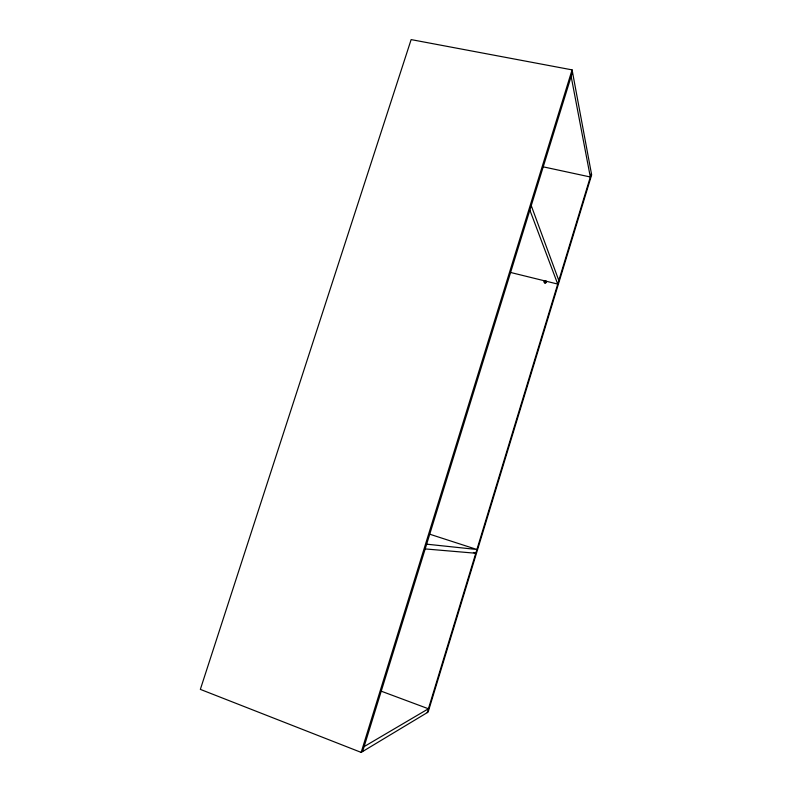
<?xml version="1.0" encoding="UTF-8"?>
<svg xmlns="http://www.w3.org/2000/svg" width="792" height="792" viewBox="0 0 792 792"><rect width="100%" height="100%" fill="white"/><g stroke="black" fill="none" stroke-linecap="round" stroke-linejoin="round"><path stroke-width="1.19" d="M427.244 712.622L591.396 173.478M361.162 752.4L572.081 69.874L411.137 39.6L200.346 689.377L361.162 752.4L428.116 712.097L591.654 174.864L572.081 69.874M362.587 751.539L572.497 72.082M364.102 746.628L428.423 708.771L381.021 691.109M425.185 548.925L475.774 553.242L473.418 552.469M426.65 544.173L476.913 549.49L429.848 534.244M543.173 166.825L590.327 176.992L571.151 76.448M510.969 272.567L557.726 284.071L529.858 210.088M531.244 205.623L558.815 280.497M544.817 282.576A1.02 0.97 -27.7 0 0 546.094 281.358A1.02 0.97 -27.7 0 0 544.421 280.942A1.02 0.97 -27.7 0 0 544.817 282.576M544.995 282.982A1.02 0.97 -27.6 0 0 546.262 281.764A1.02 0.97 -27.6 0 0 544.589 281.358A1.02 0.97 -27.6 0 0 544.995 282.982"/></g></svg>
